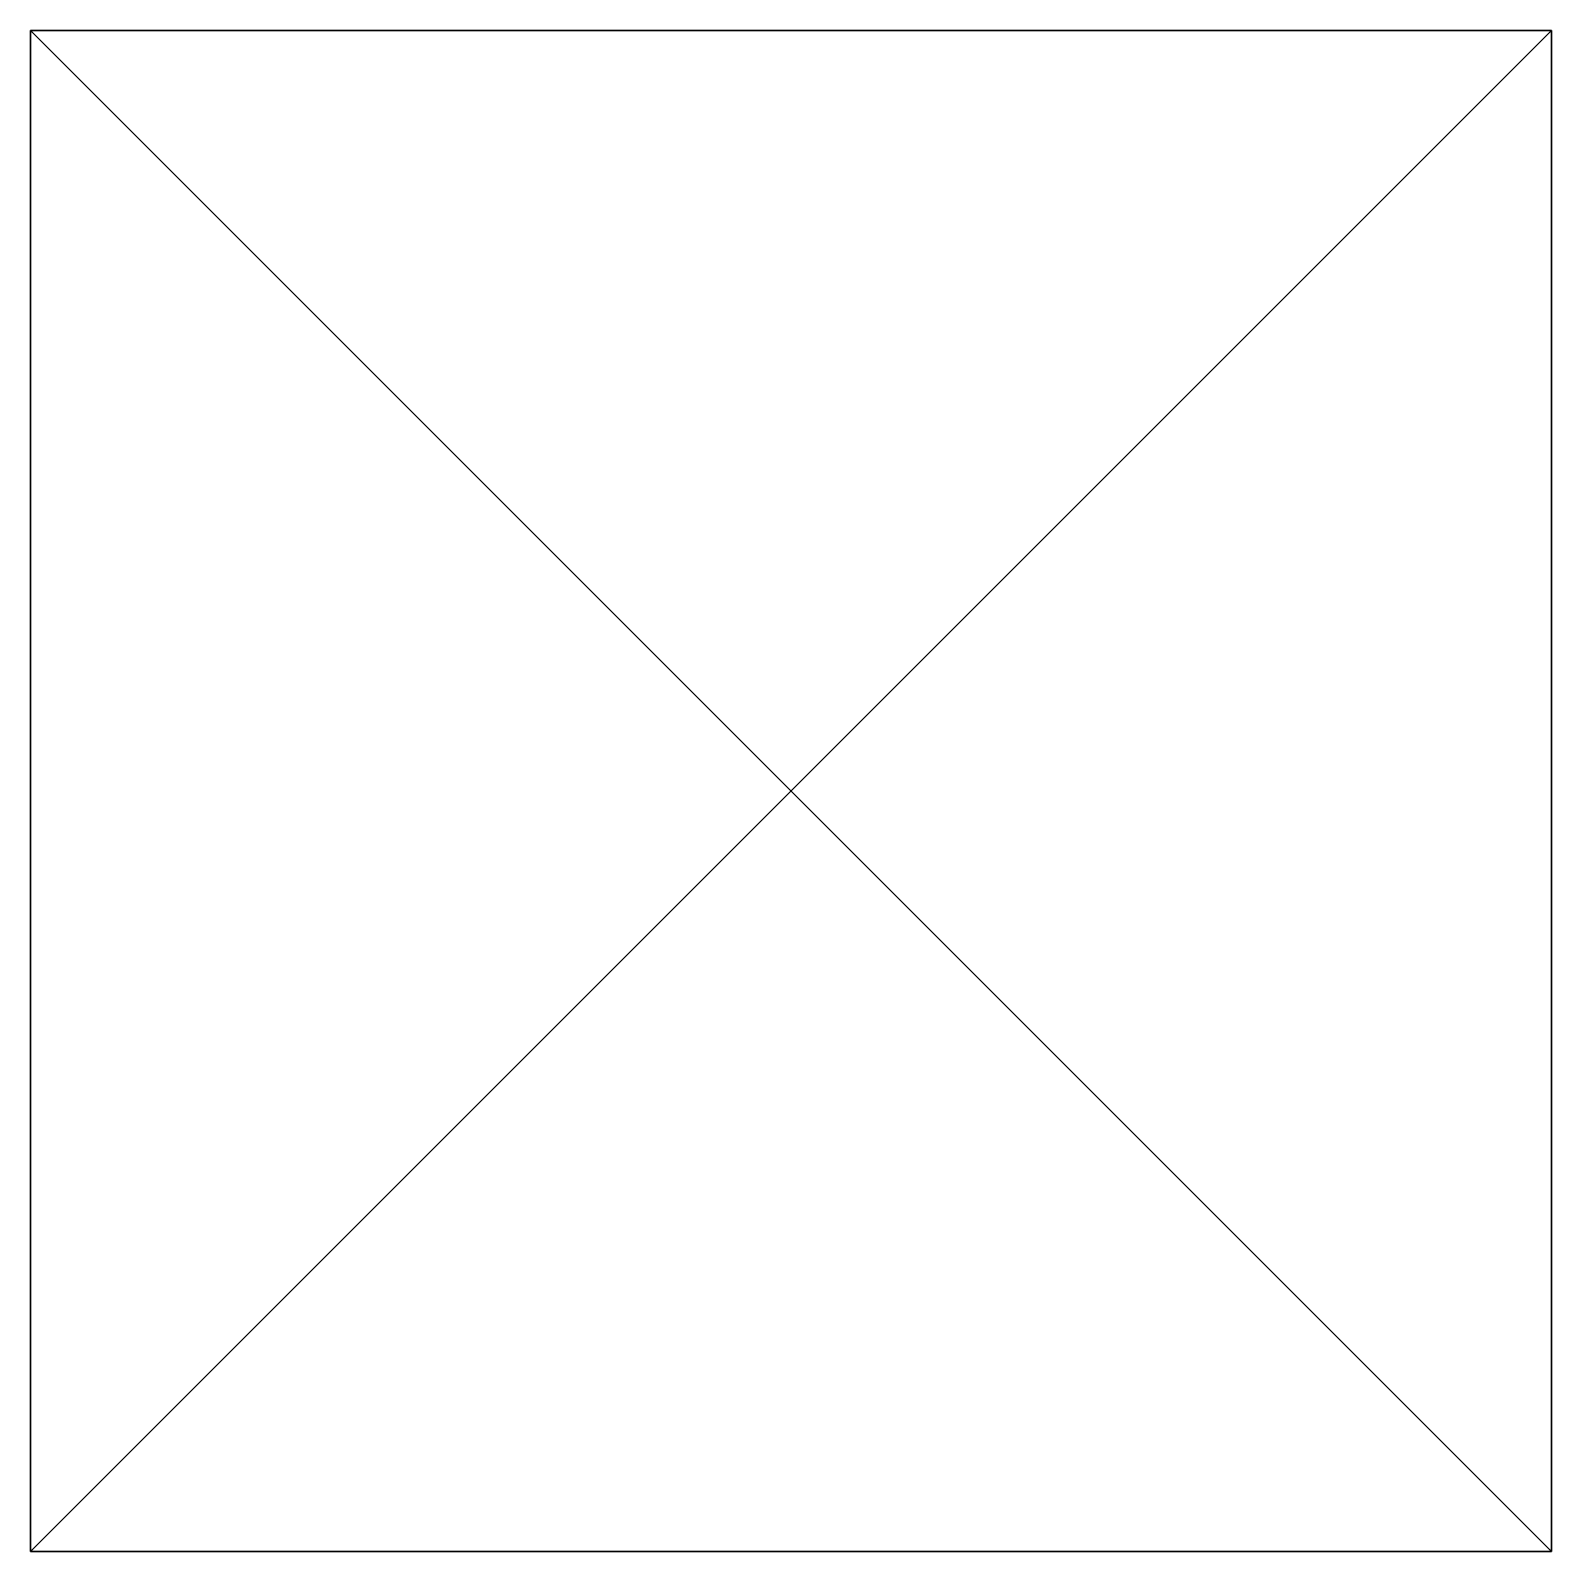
# Model space of a CAD drawing. Header units: centimetres. Extents: x -5 to 5, y -5 to 5.
import ezdxf

# ---------------------------------------------------------------- set-up
doc = ezdxf.new("R2010")
doc.units = ezdxf.units.CM
doc.header["$MEASUREMENT"] = 0

msp = doc.modelspace()

# ---------------------------------------------------------------- meshes
at = {"color": 251, "true_color": 0x666666}
mesh = msp.add_polyface(dxfattribs=at)
corners = [(-5, -5, 5), (-5, -5, 5), (-5, -5, 5), (5, -5, 5), (5, -5, 5), (5, -5, 5), (-5, 5, 5), (-5, 5, 5), (-5, 5, 5), (5, 5, 5), (5, 5, 5), (5, 5, 5), (-5, 5, -5), (-5, 5, -5), (-5, 5, -5), (5, 5, -5), (5, 5, -5), (5, 5, -5), (-5, -5, -5), (-5, -5, -5), (-5, -5, -5), (5, -5, -5), (5, -5, -5), (5, -5, -5)]
mesh.append_faces([[corners[k] for k in face] for face in [(0, 3, 6), (6, 3, 9), (7, 10, 12), (12, 10, 15), (13, 16, 18), (18, 16, 21), (19, 22, 1), (1, 22, 4), (5, 23, 11), (11, 23, 17), (20, 2, 14), (14, 2, 8)]], dxfattribs={"color": 251})

doc.saveas('drawing.dxf')
